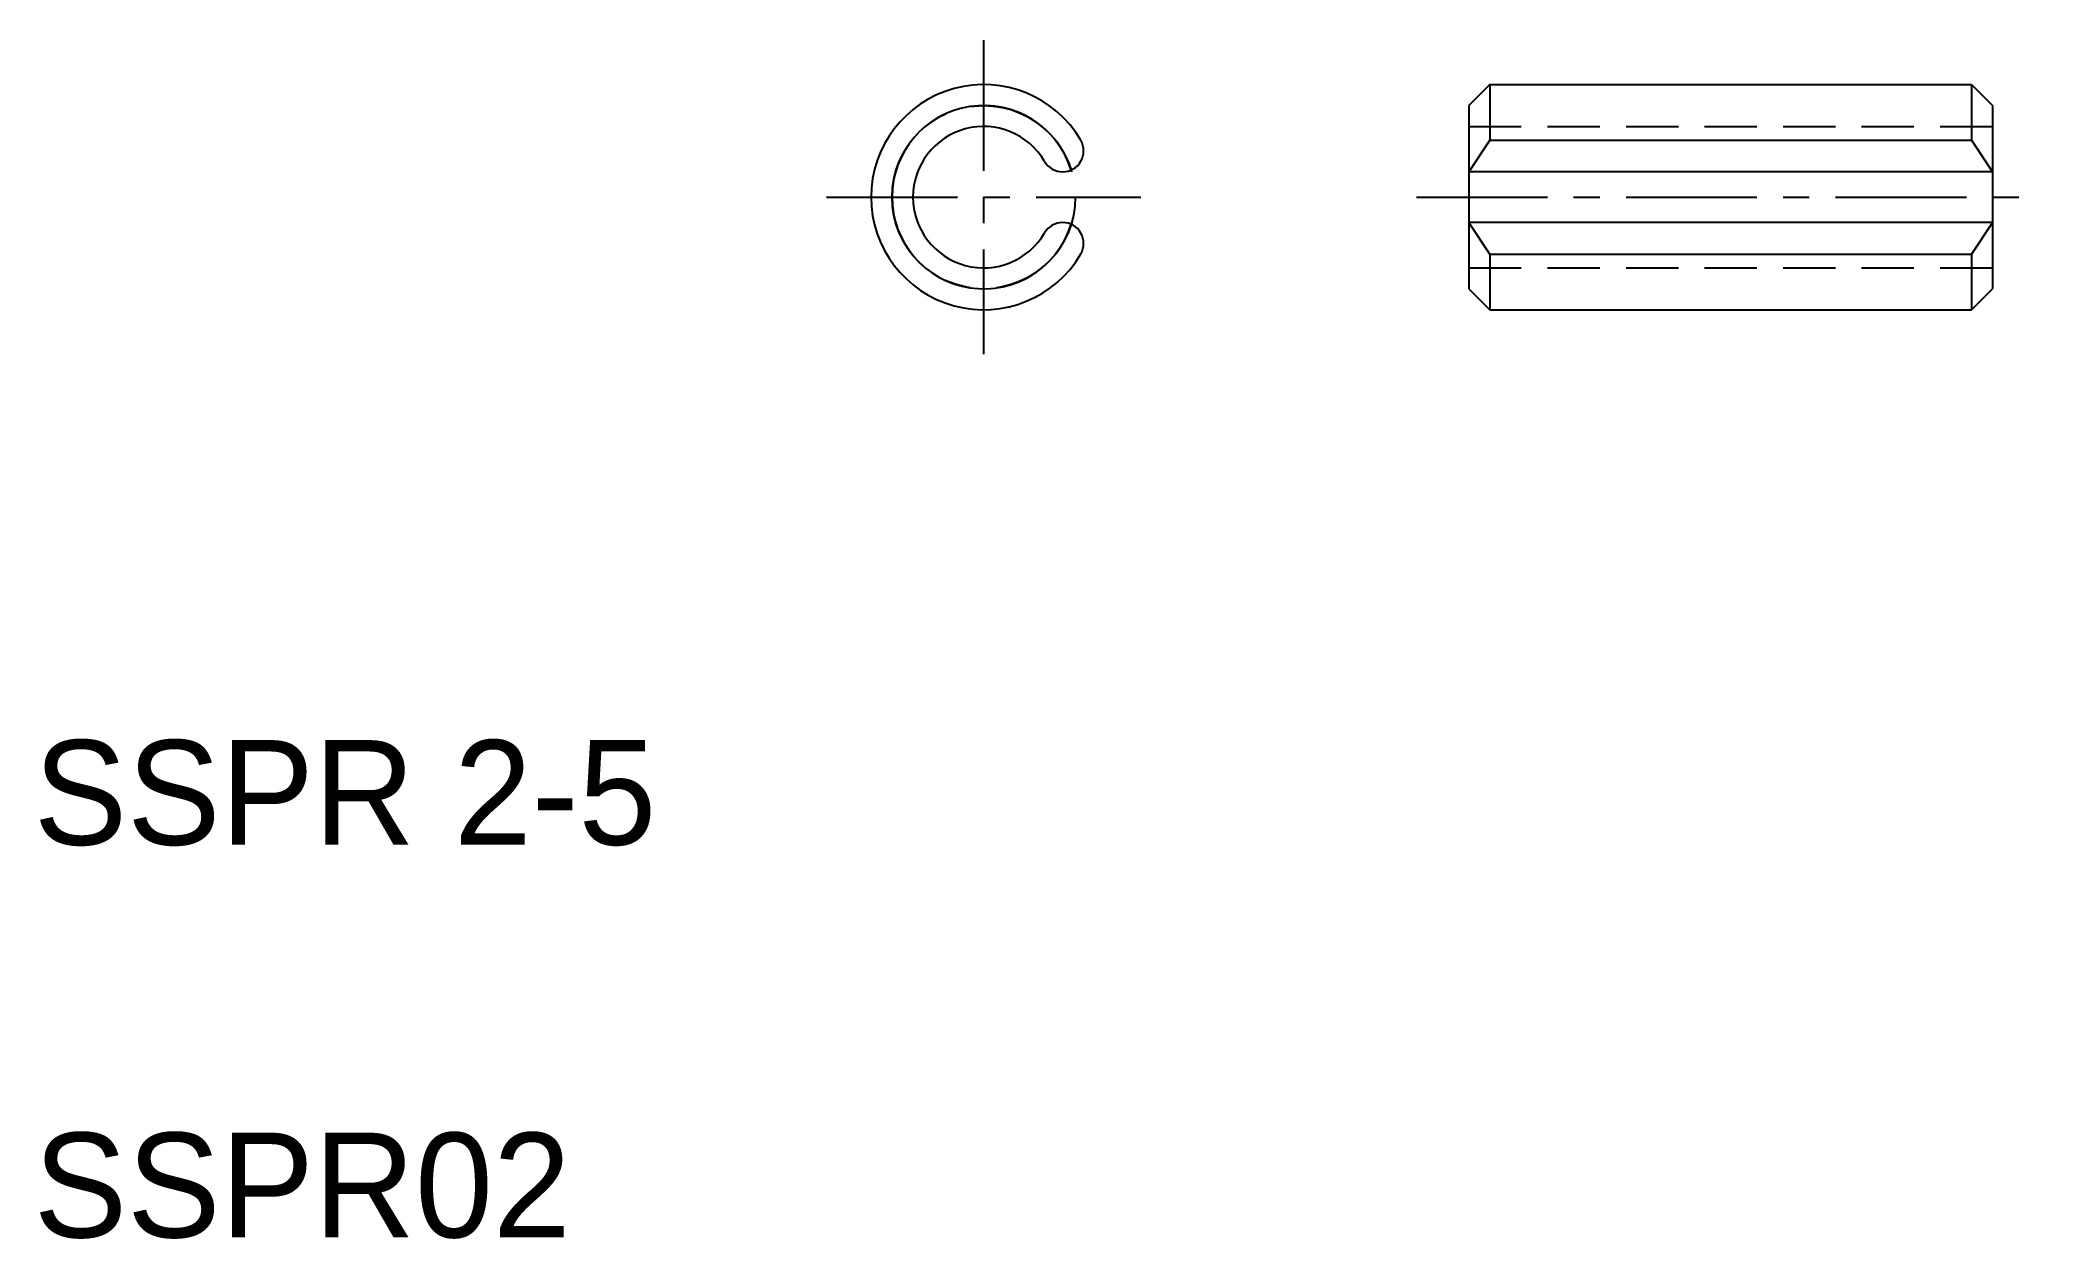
# Model space of a CAD drawing. Extents: x 2.6 to 21.7, y 2.5 to 13.9.
import ezdxf

# ---------------------------------------------------------------- set-up
doc = ezdxf.new("R2010")
doc.units = 0
doc.linetypes.add('CENTER', pattern=[2, 1.25, -0.25, 0.25, -0.25])
doc.linetypes.add('DASHED', pattern=[0.75, 0.5, -0.25])
doc.layers.get('0').update_dxf_attribs({"linetype": 'CONTINUOUS'})
doc.layers.add('CENTER', color=1, linetype='CENTER')

msp = doc.modelspace()

# ---------------------------------------------------------------- linework, layer by layer
at = {"color": 7, "linetype": 'CONTINUOUS'}
for p, q in [((16.405, 13.511), (16.205, 13.311)), ((16.405, 13.511), (21.005, 13.511)), ((16.405, 13.511), (16.405, 12.979)), ((21.005, 13.511), (21.205, 13.311)), ((21.005, 13.511), (21.005, 12.979)), ((16.205, 13.311), (16.205, 11.561)), ((21.205, 13.311), (21.205, 11.561)), ((16.405, 12.979), (16.205, 12.678)), ((16.405, 12.979), (21.005, 12.979)), ((21.005, 12.979), (21.205, 12.678)), ((12.326, 12.678), (12.326, 12.678)), ((21.205, 12.678), (16.205, 12.678)), ((12.326, 12.194), (12.326, 12.194)), ((21.205, 12.194), (16.205, 12.194)), ((16.405, 11.893), (16.205, 12.194)), ((21.205, 12.194), (21.005, 11.893)), ((16.405, 11.893), (16.405, 11.361)), ((16.405, 11.893), (21.005, 11.893)), ((21.005, 11.893), (21.005, 11.361)), ((16.205, 11.561), (16.405, 11.361)), ((21.005, 11.361), (21.205, 11.561)), ((16.405, 11.361), (21.005, 11.361))]:
    msp.add_line(p, q, dxfattribs=at)
at = {"color": 3, "linetype": 'DASHED'}
for p, q in [((16.205, 13.111), (21.205, 13.111)), ((16.205, 11.761), (21.205, 11.761))]:
    msp.add_line(p, q, dxfattribs=at)
at = {"color": 7, "linetype": 'CONTINUOUS'}
for centre, radius, start, end in [((11.571, 12.436), 1.075, 30.3274, 329.6726), ((11.571, 12.436), 0.875, 17.2025, 342.7975), ((11.571, 12.436), 0.675, 30.3274, 329.6726), ((12.326, 12.878), 0.2, 270, 30.3274), ((12.326, 12.878), 0.2, 210.3274, 270), ((12.326, 11.994), 0.2, 90, 149.6726), ((12.326, 11.994), 0.2, 329.6726, 90)]:
    msp.add_arc(centre, radius, start, end, dxfattribs=at)
at = {"layer": 'CENTER', "color": 1, "linetype": 'CENTER'}
for p, q in [((11.571, 13.936), (11.571, 10.936)), ((10.071, 12.436), (13.071, 12.436)), ((15.705, 12.436), (21.705, 12.436))]:
    msp.add_line(p, q, dxfattribs=at)
msp.add_circle((11.571, 12.436), 0.875, dxfattribs=at)

# ---------------------------------------------------------------- texts
at = {"color": 7, "linetype": 'CONTINUOUS'}
for s, p in [('SSPR 2-5', (2.5, 6.25)), ('SSPR02', (2.5, 2.5))]:
    msp.add_text(s, height=1, dxfattribs=at).set_placement(p)

doc.saveas('drawing.dxf')
